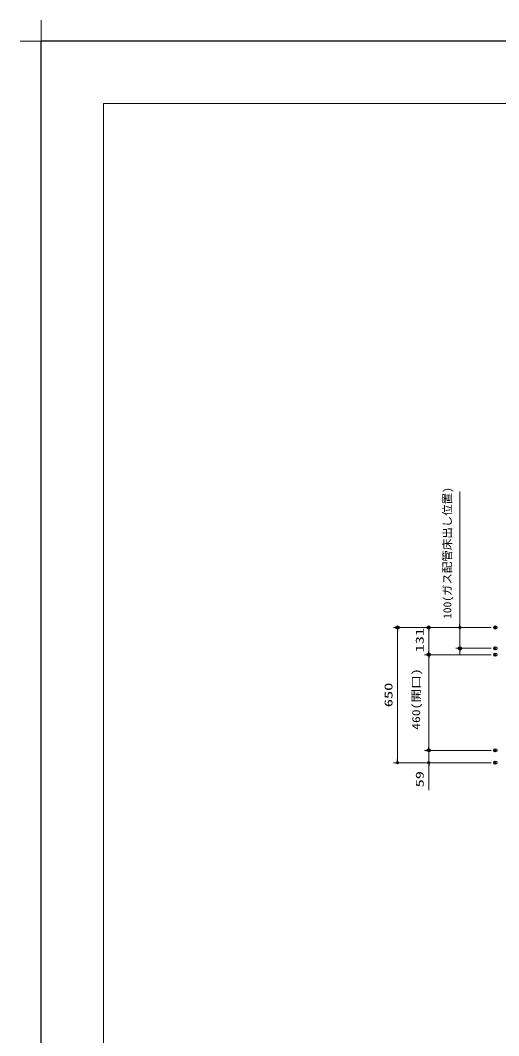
# Model space of a CAD drawing. Units: millimetres, scale not verified. Extents: x -9797 to 9797, y -4555 to 4555.
# Drawn here: x -9797 to -7498, y -328 to 4555 of the extents above; entities that cross this region are included whole.
import ezdxf
from ezdxf.enums import TextEntityAlignment as Align

# ---------------------------------------------------------------- set-up
doc = ezdxf.new("R2010")
doc.units = ezdxf.units.MM
doc.header["$LTSCALE"] = 30
doc.header["$PDMODE"] = 32
doc.header["$PDSIZE"] = 15
for name, color, linetype, lineweight in [('0-1_0', 7, 'Continuous', 25), ('0-3_寸法ﾚｲﾔｰ', 30, 'Continuous', 13), ('0-4_DEFPOINTS', 7, 'Continuous', 25), ('0-6_図面枠', 3, 'Continuous', 15), ('0-9_一般', 7, 'Continuous', 5)]:
    doc.layers.add(name, color=color, linetype=linetype, lineweight=lineweight)
doc.styles.add('ＭＳ ゴシック', font='')
doc.styles.get('ＭＳ ゴシック').set_extended_font_data('MS Gothic')

# ---------------------------------------------------------------- blocks, each defined once
blk = doc.blocks.new('_DOT')
at = {"layer": '0-1_0', "color": 30}
blk.add_line((-15, 0), (-30, 0), dxfattribs=at)
for points in [[(0, 0), (-15, 0), (-14.88, 1.88)], [(0, 0), (-14.88, -1.88), (-15, 0)], [(0, 0), (-14.88, 1.88), (-14.53, 3.73)], [(0, 0), (-14.53, -3.73), (-14.88, -1.88)], [(0, 0), (-14.53, 3.73), (-13.95, 5.52)], [(0, 0), (-13.95, -5.52), (-14.53, -3.73)], [(0, 0), (-13.95, 5.52), (-13.14, 7.23)], [(0, 0), (-13.14, -7.23), (-13.95, -5.52)], [(0, 0), (-13.14, 7.23), (-12.14, 8.82)], [(0, 0), (-12.14, -8.82), (-13.14, -7.23)], [(0, 0), (-12.14, 8.82), (-10.93, 10.27)], [(0, 0), (-10.93, -10.27), (-12.14, -8.82)], [(0, 0), (-10.93, 10.27), (-9.56, 11.56)], [(0, 0), (-9.56, -11.56), (-10.93, -10.27)], [(0, 0), (-9.56, 11.56), (-8.04, 12.66)], [(0, 0), (-8.04, -12.66), (-9.56, -11.56)], [(0, 0), (-8.04, 12.66), (-6.39, 13.57)], [(0, 0), (-6.39, -13.57), (-8.04, -12.66)], [(0, 0), (-6.39, 13.57), (-4.64, 14.27)], [(0, 0), (-4.64, -14.27), (-6.39, -13.57)], [(0, 0), (-4.64, 14.27), (-2.81, 14.73)], [(0, 0), (-2.81, -14.73), (-4.64, -14.27)], [(0, 0), (-2.81, 14.73), (-0.94, 14.97)], [(0, 0), (-0.94, -14.97), (-2.81, -14.73)], [(0, 0), (-0.94, 14.97), (0.94, 14.97)], [(0, 0), (0.94, -14.97), (-0.94, -14.97)], [(0, 0), (0.94, 14.97), (2.81, 14.73)], [(0, 0), (2.81, 14.73), (4.64, 14.27)], [(0, 0), (4.64, 14.27), (6.39, 13.57)], [(0, 0), (6.39, 13.57), (8.04, 12.66)], [(0, 0), (8.04, 12.66), (9.56, 11.56)], [(0, 0), (9.56, 11.56), (10.93, 10.27)], [(0, 0), (10.93, 10.27), (12.14, 8.82)], [(0, 0), (12.14, 8.82), (13.14, 7.23)], [(0, 0), (13.14, 7.23), (13.95, 5.52)], [(0, 0), (13.95, 5.52), (14.53, 3.73)], [(0, 0), (14.53, 3.73), (14.88, 1.88)], [(0, 0), (14.88, 1.88), (15, 0)], [(0, 0), (2.81, -14.73), (0.94, -14.97)], [(0, 0), (4.64, -14.27), (2.81, -14.73)], [(0, 0), (6.39, -13.57), (4.64, -14.27)], [(0, 0), (8.04, -12.66), (6.39, -13.57)], [(0, 0), (9.56, -11.56), (8.04, -12.66)], [(0, 0), (10.93, -10.27), (9.56, -11.56)], [(0, 0), (12.14, -8.82), (10.93, -10.27)], [(0, 0), (13.14, -7.23), (12.14, -8.82)], [(0, 0), (13.95, -5.52), (13.14, -7.23)], [(0, 0), (14.53, -3.73), (13.95, -5.52)], [(0, 0), (14.88, -1.88), (14.53, -3.73)], [(0, 0), (15, 0), (14.88, -1.88)]]:
    blk.add_solid(points, dxfattribs=at)
blk = doc.blocks.new('グループ-13-1')
at = {"layer": '0-9_一般'}
for p, q in [((372249.8, -84177), (372249.8, -80193)), ((370257.8, -82185), (374241.7, -82185))]:
    blk.add_line(p, q, dxfattribs=at)

msp = doc.modelspace()

# ---------------------------------------------------------------- linework, layer by layer
at = {"layer": '0-3_寸法ﾚｲﾔｰ'}
for p, q in [((-7684.02, 1635), (-7684.02, 2288.43)), ((-7684.02, 1650), (-7684.02, 1665)), ((-7534.02, 1635), (-8004.02, 1635)), ((-7984.02, 1000), (-7984.02, 1620)), ((-7534.02, 1635), (-7854.02, 1635)), ((-7834.02, 1519), (-7834.02, 1620)), ((-7534.02, 1635), (-7704.02, 1635)), ((-7684.02, 1635), (-7684.02, 1535)), ((-7534.02, 1535), (-7704.02, 1535)), ((-7684.02, 1520), (-7684.02, 1505)), ((-7534.02, 1504), (-7854.02, 1504)), ((-7534.02, 1504), (-7854.02, 1504)), ((-7834.02, 1059), (-7834.02, 1489)), ((-7534.02, 1044), (-7854.02, 1044)), ((-7534.02, 1044), (-7854.02, 1044)), ((-7834.02, 1059), (-7834.02, 1074)), ((-7834.02, 985), (-7834.02, 1044)), ((-7534.02, 985), (-8004.02, 985)), ((-7534.02, 985), (-7854.02, 985)), ((-7834.02, 985), (-7834.02, 852.14)), ((-7834.02, 970), (-7834.02, 955))]:
    msp.add_line(p, q, dxfattribs=at)
at = {"layer": '0-4_DEFPOINTS'}
for p in [(2902.77, 4455), (-9697.23, -4455)]:
    msp.add_line(p, (-9697.23, 4455), dxfattribs=at)
for p in [(-7984.02, 1635), (-7834.02, 1635), (-7514.02, 1635), (-7684.02, 1535), (-7514.02, 1535), (-7834.02, 1504), (-7514.02, 1504), (-7834.02, 1044), (-7514.02, 1044), (-7514.02, 985)]:
    msp.add_point(p, dxfattribs=at)
at = {"layer": '0-6_図面枠'}
msp.add_lwpolyline([(-9397.23, -4155), (2602.77, -4155), (2602.77, 4155), (-9397.23, 4155)], close=True, dxfattribs=at)

# ---------------------------------------------------------------- block references
at = {"layer": '0-3_寸法ﾚｲﾔｰ', "xscale": 0.5, "yscale": 0.5}
for p, rotation in [((-7984.02, 1635), 90), ((-7834.02, 1635), 90), ((-7684.02, 1635), 270), ((-7834.02, 1504), 270), ((-7684.02, 1535), 90), ((-7834.02, 1504), 90), ((-7834.02, 1044), 270), ((-7834.02, 1044), 270), ((-7984.02, 985), 270), ((-7834.02, 985), 90)]:
    msp.add_blockref('_DOT', p, dxfattribs=dict(at, rotation=rotation))
at = {"layer": '0-4_DEFPOINTS', "xscale": 0.05, "yscale": 0.05}
msp.add_blockref('グループ-13-1', (-28309.72, 8564.25), dxfattribs=at)

# ---------------------------------------------------------------- texts
at = {"layer": '0-3_寸法ﾚｲﾔｰ', "style": 'ＭＳ ゴシック'}
for s, height, width, p in [('100(ガス配管床出し位置)', 38.48, 1.05, (-7713.76, 1676.43)), ('131', 38.49, 1.5, (-7846.62, 1515.21)), ('460(開口)', 38.49, 1.25, (-7863.76, 1143.14)), ('650', 38.49, 1.5, (-7996.62, 1251.91)), ('59', 38.49, 1.5, (-7846.62, 866.43))]:
    msp.add_text(s, height=height, rotation=90, dxfattribs=dict(at, width=width)).set_placement(p, align=Align.BOTTOM_LEFT)

doc.saveas('drawing.dxf')
